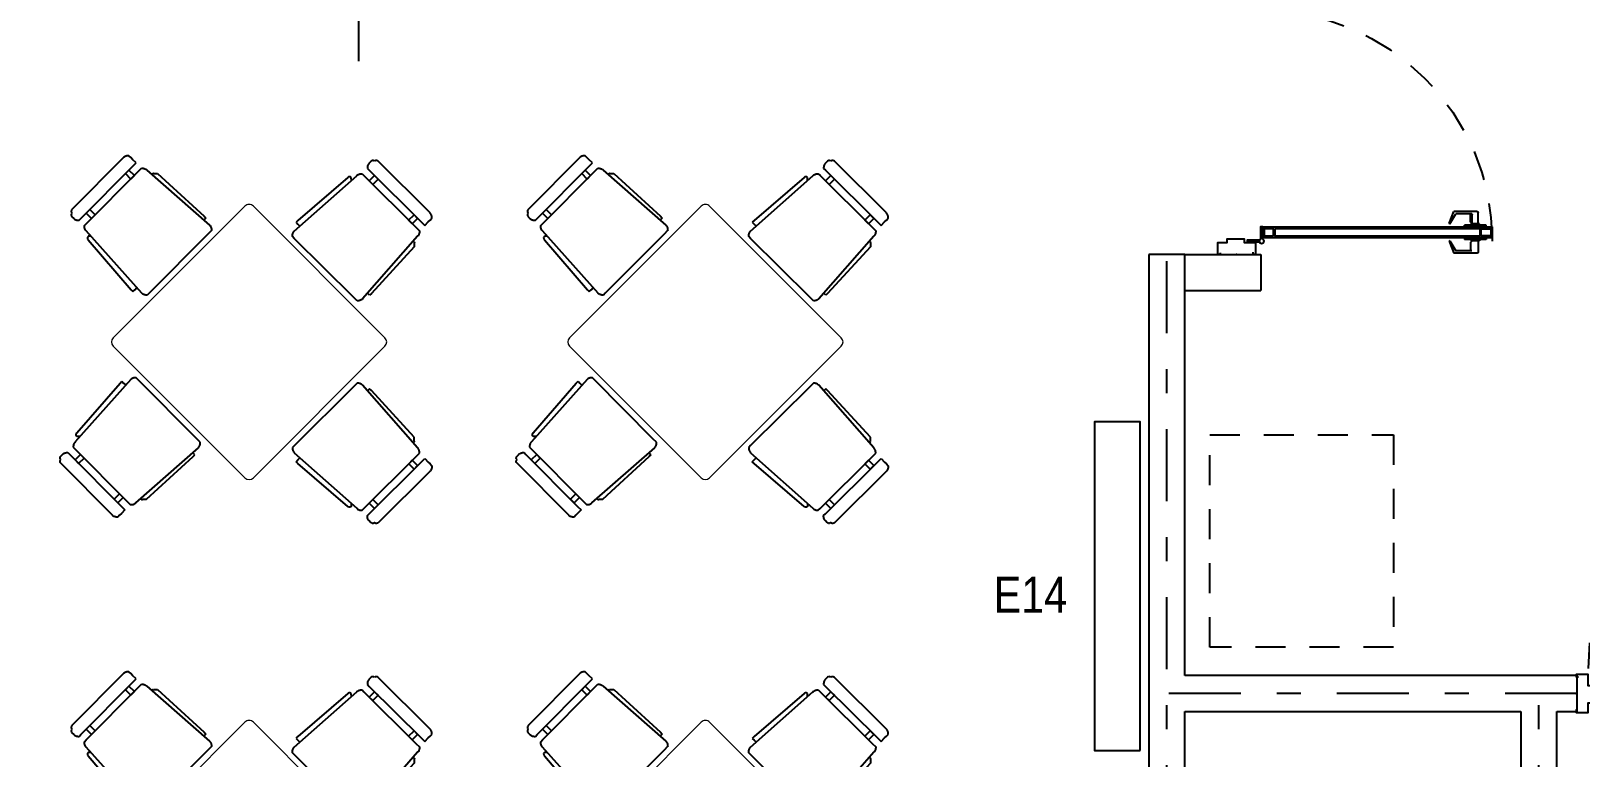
# Model space of a CAD drawing. Extents: x -28 to 149, y -33 to 76.
# Drawn here: x 40.17 to 46.62, y 9.39 to 12.42 of the extents above; entities that cross this region are included whole.
import ezdxf

# ---------------------------------------------------------------- set-up
doc = ezdxf.new("R2010")
doc.units = 0
for name, pattern in [('DASHDOT', [1, 0.5, -0.25, 0, -0.25]), ('DASHDOT2', [12.7, 6.35, -3.175, 0, -3.175]), ('HIDDEN2', [0.1875, 0.125, -0.0625])]:
    doc.linetypes.add(name, pattern=pattern)
for name, color, linetype in [('arq-ejes', 1, 'DASHDOT2'), ('arq-equipamiento', 1, 'Continuous'), ('arq-hatch', 252, 'Continuous'), ('arq-mobiliario', 1, 'Continuous'), ('arq-niveles', 1, 'Continuous'), ('arq-pared mamposteria', 4, 'Continuous'), ('arq-paredes-liv', 3, 'Continuous'), ('arq-puertas', 2, 'Continuous'), ('arq-text-equipamiento', 2, 'Continuous')]:
    doc.layers.add(name, color=color, linetype=linetype)
doc.layers.add('mv', color=191, linetype='Continuous', plot=False)
doc.styles.add('dape 2', font='ARIALN.TTF', dxfattribs={"height": 2.5})

# ---------------------------------------------------------------- blocks, each defined once
blk = doc.blocks.new('E14')
blk.add_lwpolyline([(0, 0), (1.37, 0), (1.37, 0.19), (0, 0.19)], close=True)
blk = doc.blocks.new('mesa comedor')
for p, q in [((-0.175, 0.4541), (-0.1752, 0.452)), ((-0.1752, 0.452), (-0.1752, 0.4415)), ((-0.1744, 0.4561), (-0.175, 0.4541)), ((-0.1734, 0.4579), (-0.1744, 0.4561)), ((-0.1721, 0.4595), (-0.1734, 0.4579)), ((-0.1705, 0.4608), (-0.1721, 0.4595)), ((-0.1687, 0.4618), (-0.1705, 0.4608)), ((-0.1668, 0.4624), (-0.1687, 0.4618)), ((-0.1647, 0.4626), (-0.1668, 0.4624)), ((-0.1645, 0.4647), (-0.1647, 0.4626)), ((-0.1639, 0.4666), (-0.1645, 0.4647)), ((-0.1629, 0.4685), (-0.1639, 0.4666)), ((-0.1616, 0.4701), (-0.1629, 0.4685)), ((-0.1601, 0.4714), (-0.1616, 0.4701)), ((-0.1582, 0.4724), (-0.1601, 0.4714)), ((-0.1563, 0.473), (-0.1582, 0.4724)), ((-0.1542, 0.4732), (-0.1563, 0.473)), ((0.151, 0.4742), (-0.1542, 0.4732)), ((0.1535, 0.4741), (0.151, 0.4742)), ((0.156, 0.4737), (0.1535, 0.4741)), ((0.1584, 0.4731), (0.156, 0.4737)), ((0.1608, 0.4723), (0.1584, 0.4731)), ((0.163, 0.4712), (0.1608, 0.4723)), ((0.1652, 0.47), (0.163, 0.4712)), ((0.1672, 0.4685), (0.1652, 0.47)), ((0.169, 0.4668), (0.1672, 0.4685)), ((0.1721, 0.4637), (0.169, 0.4668)), ((0.1722, 0.4532), (0.1721, 0.4637)), ((0.1722, 0.4427), (0.1722, 0.4532)), ((-0.1752, 0.4415), (-0.175, 0.439)), ((-0.175, 0.439), (-0.1747, 0.4366)), ((-0.1747, 0.4366), (-0.174, 0.4341)), ((-0.174, 0.4341), (-0.1732, 0.4318)), ((-0.1732, 0.4318), (-0.1721, 0.4296)), ((-0.1721, 0.4296), (-0.1708, 0.4274)), ((-0.1708, 0.4274), (-0.1693, 0.4254)), ((-0.1693, 0.4254), (-0.1677, 0.4236)), ((-0.1677, 0.4236), (-0.1646, 0.4205)), ((-0.1675, 0.3858), (-0.1645, 0.3889)), ((-0.1646, 0.4205), (-0.154, 0.4205)), ((-0.1645, 0.3889), (-0.1539, 0.389)), ((-0.154, 0.4205), (0.1512, 0.4216)), ((-0.1539, 0.389), (0.1513, 0.39)), ((-0.1225, 0.4206), (-0.1014, 0.4207)), ((-0.1224, 0.3891), (-0.1225, 0.4206)), ((-0.1224, 0.3891), (-0.1225, 0.4206)), ((-0.1013, 0.3891), (-0.1224, 0.3891)), ((-0.1013, 0.3891), (-0.1014, 0.4207)), ((-0.1014, 0.4207), (-0.1013, 0.3891)), ((0.1091, 0.4214), (0.1302, 0.4215)), ((0.1092, 0.3898), (0.1091, 0.4214)), ((0.1092, 0.3898), (0.1091, 0.4214)), ((0.1303, 0.3899), (0.1092, 0.3898)), ((0.1303, 0.3899), (0.1302, 0.4215)), ((0.1302, 0.4215), (0.1303, 0.3899)), ((0.1512, 0.4216), (0.1723, 0.4216)), ((0.1513, 0.39), (0.1724, 0.3901)), ((0.1513, 0.39), (0.1513, 0.39)), ((0.1723, 0.4216), (0.1722, 0.4427)), ((0.1722, 0.4427), (0.1722, 0.4427)), ((0.1724, 0.3901), (0.1755, 0.387)), ((-0.1959, 0.3362), (-0.216, 0.0624)), ((-0.1957, 0.3382), (-0.1959, 0.3362)), ((-0.1951, 0.3402), (-0.1957, 0.3382)), ((-0.1941, 0.342), (-0.1951, 0.3402)), ((-0.1948, 0.0204), (-0.1749, 0.3678)), ((-0.1928, 0.3436), (-0.1941, 0.342)), ((-0.1912, 0.345), (-0.1928, 0.3436)), ((-0.1894, 0.3459), (-0.1912, 0.345)), ((-0.1874, 0.3465), (-0.1894, 0.3459)), ((-0.1854, 0.3468), (-0.1874, 0.3465)), ((-0.1766, 0.3381), (-0.1854, 0.3468)), ((-0.1749, 0.3678), (-0.1748, 0.3703)), ((-0.1748, 0.3703), (-0.1744, 0.3728)), ((-0.1744, 0.3728), (-0.1738, 0.3752)), ((-0.1738, 0.3752), (-0.173, 0.3776)), ((-0.173, 0.3776), (-0.172, 0.3798)), ((-0.172, 0.3798), (-0.1707, 0.382)), ((-0.1707, 0.382), (-0.1692, 0.384)), ((-0.1692, 0.384), (-0.1675, 0.3858)), ((0.1755, 0.387), (0.1772, 0.3851)), ((0.1772, 0.3851), (0.1786, 0.3831)), ((0.1786, 0.3831), (0.1799, 0.381)), ((0.1799, 0.381), (0.181, 0.3788)), ((0.181, 0.3788), (0.1819, 0.3764)), ((0.1819, 0.3764), (0.1825, 0.374)), ((0.1825, 0.374), (0.1828, 0.3715)), ((0.1828, 0.3715), (0.183, 0.369)), ((0.183, 0.369), (0.2052, 0.0217)), ((0.1849, 0.3393), (0.1862, 0.3406)), ((0.1862, 0.3406), (0.1872, 0.3413)), ((0.1872, 0.3413), (0.1884, 0.3417)), ((0.1884, 0.3417), (0.1897, 0.3418)), ((0.1897, 0.3418), (0.1909, 0.3415)), ((0.1909, 0.3415), (0.192, 0.3409)), ((0.192, 0.3409), (0.1929, 0.3399)), ((0.1929, 0.3399), (0.1934, 0.3388)), ((0.1934, 0.3388), (0.1936, 0.3375)), ((0.1936, 0.3375), (0.2042, 0.327)), ((0.2042, 0.327), (0.2156, 0.0639)), ((-0.216, 0.0624), (-0.216, 0.0519)), ((-0.216, 0.0519), (-0.2054, 0.0519)), ((-0.2054, 0.0519), (-0.193, 0.052)), ((-0.1947, 0.0179), (-0.1948, 0.0204)), ((-0.1943, 0.0154), (-0.1947, 0.0179)), ((-0.1937, 0.013), (-0.1943, 0.0154)), ((-0.1928, 0.0107), (-0.1937, 0.013)), ((-0.1918, 0.0084), (-0.1928, 0.0107)), ((-0.1905, 0.0063), (-0.1918, 0.0084)), ((-0.189, 0.0043), (-0.1905, 0.0063)), ((-0.1873, 0.0025), (-0.189, 0.0043)), ((-0.1842, -0.0006), (-0.1873, 0.0025)), ((0.1737, 0.0006), (-0.1737, -0.0006)), ((0.1947, 0.0007), (0.1737, 0.0006)), ((0.1978, 0.0037), (0.1947, 0.0007)), ((0.1995, 0.0056), (0.1978, 0.0037)), ((0.201, 0.0076), (0.1995, 0.0056)), ((0.2022, 0.0098), (0.201, 0.0076)), ((0.2033, 0.012), (0.2022, 0.0098)), ((0.2051, 0.0533), (0.2032, 0.0533)), ((0.2041, 0.0144), (0.2033, 0.012)), ((0.2047, 0.0168), (0.2041, 0.0144)), ((0.2051, 0.0192), (0.2047, 0.0168)), ((0.2156, 0.0534), (0.2051, 0.0533)), ((0.2052, 0.0217), (0.2051, 0.0192)), ((0.2156, 0.0639), (0.2156, 0.0534)), ((-0.1737, -0.0006), (-0.1842, -0.0006)), ((-0.7975, -0.1997), (-0.5238, -0.1796)), ((-0.5238, -0.1796), (-0.5132, -0.1796)), ((-0.5132, -0.1796), (-0.5133, -0.1901)), ((-0.5133, -0.1901), (-0.5133, -0.2007)), ((-0.9355, -0.5466), (-0.9345, -0.2413)), ((-0.9345, -0.2413), (-0.9343, -0.2393)), ((-0.9343, -0.2393), (-0.9337, -0.2373)), ((-0.9337, -0.2373), (-0.9327, -0.2355)), ((-0.9327, -0.2355), (-0.9314, -0.2339)), ((-0.9314, -0.2339), (-0.9298, -0.2326)), ((-0.9298, -0.2326), (-0.928, -0.2316)), ((-0.928, -0.2316), (-0.926, -0.2311)), ((-0.926, -0.2311), (-0.9239, -0.2309)), ((-0.9239, -0.2309), (-0.9237, -0.2288)), ((-0.9237, -0.2288), (-0.9231, -0.2268)), ((-0.9231, -0.2268), (-0.9222, -0.225)), ((-0.9222, -0.225), (-0.9208, -0.2234)), ((-0.9208, -0.2234), (-0.9192, -0.2221)), ((-0.9192, -0.2221), (-0.9174, -0.2212)), ((-0.9174, -0.2212), (-0.9154, -0.2206)), ((-0.9154, -0.2206), (-0.9134, -0.2204)), ((-0.9134, -0.2204), (-0.9029, -0.2204)), ((-0.9029, -0.2204), (-0.9004, -0.2205)), ((-0.9004, -0.2205), (-0.8979, -0.2209)), ((-0.8979, -0.2209), (-0.8955, -0.2215)), ((-0.8955, -0.2215), (-0.8931, -0.2224)), ((-0.8931, -0.2224), (-0.8909, -0.2234)), ((-0.8909, -0.2234), (-0.8888, -0.2247)), ((-0.8888, -0.2247), (-0.8868, -0.2262)), ((-0.8868, -0.2262), (-0.8849, -0.2279)), ((-0.8849, -0.2279), (-0.8818, -0.231)), ((-0.8819, -0.2415), (-0.8829, -0.5468)), ((-0.8818, -0.231), (-0.8819, -0.2415)), ((-0.8503, -0.2416), (-0.8513, -0.5469)), ((-0.8472, -0.228), (-0.8503, -0.2311)), ((-0.8503, -0.2311), (-0.8503, -0.2416)), ((-0.8453, -0.2264), (-0.8472, -0.228)), ((-0.8433, -0.2249), (-0.8453, -0.2264)), ((-0.8412, -0.2236), (-0.8433, -0.2249)), ((-0.8389, -0.2226), (-0.8412, -0.2236)), ((-0.8366, -0.2217), (-0.8389, -0.2226)), ((-0.8341, -0.2211), (-0.8366, -0.2217)), ((-0.8317, -0.2208), (-0.8341, -0.2211)), ((-0.8292, -0.2206), (-0.8317, -0.2208)), ((-0.4817, -0.2008), (-0.8292, -0.2206)), ((-0.8081, -0.2102), (-0.8079, -0.2081)), ((-0.7994, -0.2189), (-0.8081, -0.2102)), ((-0.8079, -0.2081), (-0.8073, -0.2062)), ((-0.8073, -0.2062), (-0.8063, -0.2044)), ((-0.8063, -0.2044), (-0.805, -0.2028)), ((-0.805, -0.2028), (-0.8034, -0.2015)), ((-0.8034, -0.2015), (-0.8016, -0.2005)), ((-0.8016, -0.2005), (-0.7996, -0.1999)), ((-0.7996, -0.1999), (-0.7975, -0.1997)), ((-0.4792, -0.2009), (-0.4817, -0.2008)), ((-0.4768, -0.2013), (-0.4792, -0.2009)), ((-0.4744, -0.2019), (-0.4768, -0.2013)), ((-0.472, -0.2027), (-0.4744, -0.2019)), ((-0.4698, -0.2038), (-0.472, -0.2027)), ((-0.4676, -0.2051), (-0.4698, -0.2038)), ((-0.4656, -0.2066), (-0.4676, -0.2051)), ((-0.4638, -0.2083), (-0.4656, -0.2066)), ((-0.4607, -0.2114), (-0.4638, -0.2083)), ((-0.4619, -0.5692), (-0.4608, -0.2219)), ((-0.4608, -0.2219), (-0.4607, -0.2114)), ((0.4157, -0.2562), (0.4188, -0.2531)), ((0.4157, -0.2667), (0.4157, -0.2562)), ((0.4188, -0.2531), (0.4206, -0.2514)), ((0.4206, -0.2514), (0.4226, -0.2499)), ((0.4226, -0.2499), (0.4247, -0.2486)), ((0.4247, -0.2486), (0.427, -0.2476)), ((0.427, -0.2476), (0.4293, -0.2467)), ((0.4293, -0.2467), (0.4317, -0.2461)), ((0.4317, -0.2461), (0.4342, -0.2457)), ((0.4342, -0.2457), (0.4367, -0.2456)), ((0.4367, -0.2456), (0.7841, -0.2655)), ((0.4787, -0.2244), (0.4682, -0.2244)), ((0.4682, -0.2244), (0.4682, -0.235)), ((0.4682, -0.235), (0.4683, -0.2474)), ((0.7525, -0.2445), (0.4787, -0.2244)), ((0.7545, -0.2447), (0.7525, -0.2445)), ((0.7544, -0.2638), (0.7631, -0.255)), ((0.7565, -0.2453), (0.7545, -0.2447)), ((0.7583, -0.2463), (0.7565, -0.2453)), ((0.7599, -0.2476), (0.7583, -0.2463)), ((0.7613, -0.2492), (0.7599, -0.2476)), ((0.7622, -0.251), (0.7613, -0.2492)), ((0.7628, -0.253), (0.7622, -0.251)), ((0.7631, -0.255), (0.7628, -0.253)), ((-0.882, -0.2731), (-0.8821, -0.2942)), ((-0.8505, -0.2943), (-0.8821, -0.2942)), ((-0.8821, -0.2942), (-0.8505, -0.2943)), ((-0.8504, -0.2732), (-0.882, -0.2731)), ((-0.8504, -0.2732), (-0.882, -0.2731)), ((-0.8505, -0.2943), (-0.8504, -0.2732)), ((0.4169, -0.6141), (0.4157, -0.2667)), ((0.7841, -0.2655), (0.7866, -0.2656)), ((0.7866, -0.2656), (0.7891, -0.266)), ((0.7891, -0.266), (0.7915, -0.2666)), ((0.7915, -0.2666), (0.7939, -0.2674)), ((0.7939, -0.2674), (0.7961, -0.2684)), ((0.7961, -0.2684), (0.7983, -0.2697)), ((0.7983, -0.2697), (0.8003, -0.2712)), ((0.8003, -0.2712), (0.8021, -0.2729)), ((0.8021, -0.2729), (0.8052, -0.2759)), ((0.8052, -0.2759), (0.8053, -0.2865)), ((0.8053, -0.2865), (0.8063, -0.5917)), ((0.8054, -0.318), (0.8369, -0.3179)), ((0.8054, -0.318), (0.8369, -0.3179)), ((0.8054, -0.3391), (0.8054, -0.318)), ((0.8399, -0.2727), (0.8368, -0.2758)), ((0.8368, -0.2758), (0.8368, -0.2864)), ((0.8368, -0.2864), (0.8379, -0.5916)), ((0.8369, -0.3179), (0.837, -0.339)), ((0.8417, -0.2711), (0.8399, -0.2727)), ((0.8437, -0.2696), (0.8417, -0.2711)), ((0.8459, -0.2683), (0.8437, -0.2696)), ((0.8481, -0.2672), (0.8459, -0.2683)), ((0.8504, -0.2664), (0.8481, -0.2672)), ((0.8529, -0.2657), (0.8504, -0.2664)), ((0.8553, -0.2654), (0.8529, -0.2657)), ((0.8578, -0.2652), (0.8553, -0.2654)), ((0.8683, -0.2652), (0.8578, -0.2652)), ((0.8704, -0.2654), (0.8683, -0.2652)), ((0.8724, -0.266), (0.8704, -0.2654)), ((0.8742, -0.267), (0.8724, -0.266)), ((0.8758, -0.2683), (0.8742, -0.267)), ((0.8771, -0.2699), (0.8758, -0.2683)), ((0.8781, -0.2717), (0.8771, -0.2699)), ((0.8787, -0.2736), (0.8781, -0.2717)), ((0.8789, -0.2757), (0.8787, -0.2736)), ((0.881, -0.2759), (0.8789, -0.2757)), ((0.8829, -0.2765), (0.881, -0.2759)), ((0.8848, -0.2775), (0.8829, -0.2765)), ((0.8864, -0.2788), (0.8848, -0.2775)), ((0.8877, -0.2804), (0.8864, -0.2788)), ((0.8887, -0.2822), (0.8877, -0.2804)), ((0.8893, -0.2841), (0.8887, -0.2822)), ((0.8895, -0.2862), (0.8893, -0.2841)), ((0.8905, -0.5914), (0.8895, -0.2862)), ((0.8054, -0.3391), (0.837, -0.339)), ((0.837, -0.339), (0.8054, -0.3391)), ((-0.8512, -0.5048), (-0.8828, -0.5047)), ((-0.8512, -0.5048), (-0.8828, -0.5047)), ((-0.8828, -0.5047), (-0.8828, -0.5257)), ((-0.8512, -0.5258), (-0.8512, -0.5048)), ((-0.9354, -0.5491), (-0.9355, -0.5466)), ((-0.9351, -0.5516), (-0.9354, -0.5491)), ((-0.9345, -0.554), (-0.9351, -0.5516)), ((-0.9336, -0.5563), (-0.9345, -0.554)), ((-0.9326, -0.5586), (-0.9336, -0.5563)), ((-0.9313, -0.5607), (-0.9326, -0.5586)), ((-0.9298, -0.5627), (-0.9313, -0.5607)), ((-0.9281, -0.5646), (-0.9298, -0.5627)), ((-0.9251, -0.5677), (-0.9281, -0.5646)), ((-0.9145, -0.5677), (-0.9251, -0.5677)), ((-0.904, -0.5678), (-0.9145, -0.5677)), ((-0.883, -0.5678), (-0.904, -0.5678)), ((-0.904, -0.5678), (-0.904, -0.5678)), ((-0.8829, -0.5468), (-0.883, -0.5678)), ((-0.8512, -0.5258), (-0.8828, -0.5257)), ((-0.8828, -0.5257), (-0.8512, -0.5258)), ((-0.8513, -0.5469), (-0.8514, -0.5679)), ((-0.8514, -0.5679), (-0.8483, -0.571)), ((-0.8513, -0.5469), (-0.8513, -0.5469)), ((-0.8483, -0.571), (-0.8465, -0.5727)), ((-0.8465, -0.5727), (-0.8445, -0.5742)), ((-0.8445, -0.5742), (-0.8423, -0.5755)), ((-0.8423, -0.5755), (-0.8401, -0.5766)), ((-0.8401, -0.5766), (-0.8377, -0.5774)), ((-0.8377, -0.5774), (-0.8353, -0.578)), ((-0.8353, -0.578), (-0.8329, -0.5784)), ((-0.8329, -0.5784), (-0.8304, -0.5785)), ((-0.8304, -0.5785), (-0.4831, -0.6008)), ((-0.8006, -0.5804), (-0.8019, -0.5817)), ((-0.462, -0.5903), (-0.4619, -0.5692)), ((0.8061, -0.5496), (0.8377, -0.5495)), ((0.8061, -0.5496), (0.8377, -0.5495)), ((0.8062, -0.5707), (0.8061, -0.5496)), ((0.8062, -0.5707), (0.8378, -0.5706)), ((0.8378, -0.5706), (0.8062, -0.5707)), ((0.8377, -0.5495), (0.8378, -0.5706)), ((-0.8031, -0.5839), (-0.8032, -0.5852)), ((-0.8032, -0.5852), (-0.8028, -0.5865)), ((-0.8026, -0.5828), (-0.8031, -0.5839)), ((-0.8028, -0.5865), (-0.8022, -0.5876)), ((-0.8019, -0.5817), (-0.8026, -0.5828)), ((-0.8022, -0.5876), (-0.8012, -0.5884)), ((-0.8012, -0.5884), (-0.8001, -0.589)), ((-0.8001, -0.589), (-0.7988, -0.5892)), ((-0.7988, -0.5892), (-0.7883, -0.5997)), ((-0.7883, -0.5997), (-0.5252, -0.6111)), ((-0.5252, -0.6111), (-0.5147, -0.6112)), ((-0.5147, -0.6007), (-0.5146, -0.5987)), ((-0.5147, -0.6112), (-0.5147, -0.6007)), ((-0.4831, -0.6008), (-0.4806, -0.6006)), ((-0.4806, -0.6006), (-0.4781, -0.6003)), ((-0.4781, -0.6003), (-0.4757, -0.5997)), ((-0.4757, -0.5997), (-0.4733, -0.5989)), ((-0.4733, -0.5989), (-0.4711, -0.5978)), ((-0.4711, -0.5978), (-0.4689, -0.5965)), ((-0.4689, -0.5965), (-0.4669, -0.595)), ((-0.4669, -0.595), (-0.4651, -0.5934)), ((-0.4651, -0.5934), (-0.462, -0.5903)), ((0.417, -0.6351), (0.4169, -0.6141)), ((0.42, -0.6382), (0.417, -0.6351)), ((0.4219, -0.6399), (0.42, -0.6382)), ((0.4239, -0.6414), (0.4219, -0.6399)), ((0.4261, -0.6426), (0.4239, -0.6414)), ((0.4283, -0.6437), (0.4261, -0.6426)), ((0.4307, -0.6445), (0.4283, -0.6437)), ((0.4331, -0.6451), (0.4307, -0.6445)), ((0.4355, -0.6455), (0.4331, -0.6451)), ((0.7853, -0.6234), (0.438, -0.6456)), ((0.4696, -0.6455), (0.4696, -0.6436)), ((0.7433, -0.6446), (0.4802, -0.656)), ((0.7538, -0.634), (0.7433, -0.6446)), ((0.7551, -0.6338), (0.7538, -0.634)), ((0.7562, -0.6333), (0.7551, -0.6338)), ((0.7556, -0.6253), (0.7569, -0.6266)), ((0.7572, -0.6324), (0.7562, -0.6333)), ((0.7569, -0.6266), (0.7576, -0.6276)), ((0.7578, -0.6313), (0.7572, -0.6324)), ((0.7576, -0.6276), (0.758, -0.6288)), ((0.7581, -0.6301), (0.7578, -0.6313)), ((0.758, -0.6288), (0.7581, -0.6301)), ((0.7878, -0.6232), (0.7853, -0.6234)), ((0.7903, -0.6229), (0.7878, -0.6232)), ((0.7927, -0.6223), (0.7903, -0.6229)), ((0.7951, -0.6214), (0.7927, -0.6223)), ((0.7973, -0.6203), (0.7951, -0.6214)), ((0.7994, -0.619), (0.7973, -0.6203)), ((0.8014, -0.6176), (0.7994, -0.619)), ((0.8033, -0.6159), (0.8014, -0.6176)), ((0.8064, -0.6128), (0.8033, -0.6159)), ((0.8063, -0.5917), (0.8064, -0.6128)), ((0.8063, -0.5917), (0.8063, -0.5917)), ((0.8379, -0.5916), (0.8379, -0.6127)), ((0.8379, -0.6127), (0.859, -0.6126)), ((0.859, -0.6126), (0.8695, -0.6126)), ((0.859, -0.6126), (0.859, -0.6126)), ((0.8695, -0.6126), (0.88, -0.6125)), ((0.88, -0.6125), (0.8831, -0.6094)), ((0.8831, -0.6094), (0.8848, -0.6076)), ((0.8848, -0.6076), (0.8863, -0.6056)), ((0.8863, -0.6056), (0.8875, -0.6034)), ((0.8875, -0.6034), (0.8886, -0.6012)), ((0.8886, -0.6012), (0.8894, -0.5988)), ((0.8894, -0.5988), (0.89, -0.5964)), ((0.89, -0.5964), (0.8904, -0.5939)), ((0.8904, -0.5939), (0.8905, -0.5914)), ((0.438, -0.6456), (0.4355, -0.6455)), ((0.4697, -0.656), (0.4696, -0.6455)), ((0.4802, -0.656), (0.4697, -0.656)), ((-0.2156, -0.8955), (-0.2157, -0.898)), ((-0.2157, -0.898), (-0.1958, -1.2455)), ((-0.2152, -0.8931), (-0.2156, -0.8955)), ((-0.2146, -0.8907), (-0.2152, -0.8931)), ((-0.2138, -0.8883), (-0.2146, -0.8907)), ((-0.2127, -0.8861), (-0.2138, -0.8883)), ((-0.2114, -0.8839), (-0.2127, -0.8861)), ((-0.2099, -0.8819), (-0.2114, -0.8839)), ((-0.2082, -0.8801), (-0.2099, -0.8819)), ((-0.2051, -0.877), (-0.2082, -0.8801)), ((-0.1946, -0.8771), (-0.2051, -0.877)), ((0.1528, -0.8782), (-0.1946, -0.8771)), ((0.1738, -0.8783), (0.1528, -0.8782)), ((0.162, -1.2467), (0.1843, -0.8994)), ((0.1769, -0.8814), (0.1738, -0.8783)), ((0.1785, -0.8832), (0.1769, -0.8814)), ((0.18, -0.8852), (0.1785, -0.8832)), ((0.1813, -0.8874), (0.18, -0.8852)), ((0.1824, -0.8896), (0.1813, -0.8874)), ((0.1832, -0.892), (0.1824, -0.8896)), ((0.1838, -0.8944), (0.1832, -0.892)), ((0.1841, -0.8969), (0.1838, -0.8944)), ((0.1843, -0.8994), (0.1841, -0.8969)), ((-0.2369, -0.9401), (-0.2369, -0.9295)), ((-0.2369, -0.9295), (-0.2264, -0.9296)), ((-0.2168, -1.2138), (-0.2369, -0.9401)), ((-0.2264, -0.9296), (-0.2139, -0.9296)), ((0.1842, -0.931), (0.1822, -0.9309)), ((0.1832, -1.2046), (0.1946, -0.9415)), ((0.1947, -0.931), (0.1842, -0.931)), ((0.1946, -0.9415), (0.1947, -0.931)), ((-0.2166, -1.2159), (-0.2168, -1.2138)), ((-0.216, -1.2179), (-0.2166, -1.2159)), ((-0.215, -1.2197), (-0.216, -1.2179)), ((-0.2137, -1.2213), (-0.215, -1.2197)), ((-0.2121, -1.2226), (-0.2137, -1.2213)), ((-0.2103, -1.2236), (-0.2121, -1.2226)), ((-0.2084, -1.2242), (-0.2103, -1.2236)), ((-0.2063, -1.2244), (-0.2084, -1.2242)), ((-0.1976, -1.2157), (-0.2063, -1.2244)), ((0.1639, -1.2169), (0.1652, -1.2182)), ((0.1652, -1.2182), (0.1663, -1.2189)), ((0.1663, -1.2189), (0.1675, -1.2194)), ((0.1675, -1.2194), (0.1687, -1.2195)), ((0.1687, -1.2195), (0.17, -1.2192)), ((0.17, -1.2192), (0.1711, -1.2185)), ((0.1711, -1.2185), (0.1719, -1.2175)), ((0.1719, -1.2175), (0.1725, -1.2164)), ((0.1725, -1.2164), (0.1727, -1.2151)), ((0.1727, -1.2151), (0.1832, -1.2046)), ((-0.1958, -1.2455), (-0.1957, -1.248)), ((-0.1957, -1.248), (-0.1954, -1.2504)), ((-0.1954, -1.2504), (-0.1948, -1.2529)), ((-0.1948, -1.2529), (-0.1939, -1.2552)), ((-0.1939, -1.2552), (-0.1929, -1.2575)), ((-0.1929, -1.2575), (-0.1916, -1.2596)), ((-0.1916, -1.2596), (-0.1901, -1.2616)), ((-0.1901, -1.2616), (-0.1885, -1.2635)), ((-0.1885, -1.2635), (-0.1854, -1.2666)), ((-0.1854, -1.2666), (-0.1749, -1.2666)), ((-0.1749, -1.2666), (0.1304, -1.2676)), ((-0.1433, -1.2667), (-0.1434, -1.2983)), ((-0.1433, -1.2667), (-0.1434, -1.2983)), ((-0.1222, -1.2668), (-0.1433, -1.2667)), ((-0.1222, -1.2668), (-0.1223, -1.2984)), ((-0.1223, -1.2984), (-0.1222, -1.2668)), ((0.0883, -1.2675), (0.0882, -1.2991)), ((0.0883, -1.2675), (0.0882, -1.2991)), ((0.1093, -1.2675), (0.0883, -1.2675)), ((0.1093, -1.2675), (0.1092, -1.2991)), ((0.1092, -1.2991), (0.1093, -1.2675)), ((0.1304, -1.2676), (0.1514, -1.2677)), ((0.1304, -1.2676), (0.1304, -1.2676)), ((0.1514, -1.2677), (0.1545, -1.2646)), ((0.1545, -1.2646), (0.1562, -1.2628)), ((0.1562, -1.2628), (0.1577, -1.2608)), ((0.1577, -1.2608), (0.159, -1.2586)), ((0.159, -1.2586), (0.1601, -1.2564)), ((0.1601, -1.2564), (0.1609, -1.254)), ((0.1609, -1.254), (0.1615, -1.2516)), ((0.1615, -1.2516), (0.1619, -1.2492)), ((0.1619, -1.2492), (0.162, -1.2467)), ((-0.1961, -1.3192), (-0.196, -1.3167)), ((-0.1961, -1.3297), (-0.1961, -1.3192)), ((-0.1959, -1.3317), (-0.1961, -1.3297)), ((-0.196, -1.3167), (-0.1956, -1.3142)), ((-0.1953, -1.3337), (-0.1959, -1.3317)), ((-0.1956, -1.3142), (-0.195, -1.3118)), ((-0.1944, -1.3355), (-0.1953, -1.3337)), ((-0.195, -1.3118), (-0.1941, -1.3094)), ((-0.1931, -1.3371), (-0.1944, -1.3355)), ((-0.1941, -1.3094), (-0.1931, -1.3072)), ((-0.1931, -1.3072), (-0.1918, -1.3051)), ((-0.1915, -1.3385), (-0.1931, -1.3371)), ((-0.1918, -1.3051), (-0.1903, -1.3031)), ((-0.1897, -1.3394), (-0.1915, -1.3385)), ((-0.1903, -1.3031), (-0.1886, -1.3012)), ((-0.1877, -1.34), (-0.1897, -1.3394)), ((-0.1886, -1.3012), (-0.1855, -1.2981)), ((-0.1856, -1.3402), (-0.1877, -1.34)), ((-0.1854, -1.3423), (-0.1856, -1.3402)), ((-0.1855, -1.2981), (-0.175, -1.2982)), ((-0.1849, -1.3443), (-0.1854, -1.3423)), ((-0.1839, -1.3461), (-0.1849, -1.3443)), ((-0.1826, -1.3477), (-0.1839, -1.3461)), ((-0.181, -1.349), (-0.1826, -1.3477)), ((-0.1792, -1.35), (-0.181, -1.349)), ((-0.1772, -1.3506), (-0.1792, -1.35)), ((-0.1751, -1.3508), (-0.1772, -1.3506)), ((0.1301, -1.3518), (-0.1751, -1.3508)), ((-0.175, -1.2982), (0.1303, -1.2992)), ((-0.1434, -1.2983), (-0.1223, -1.2984)), ((0.0882, -1.2991), (0.1092, -1.2991)), ((0.1326, -1.3517), (0.1301, -1.3518)), ((0.1303, -1.2992), (0.1513, -1.2993)), ((0.1351, -1.3514), (0.1326, -1.3517)), ((0.1375, -1.3508), (0.1351, -1.3514)), ((0.1398, -1.3499), (0.1375, -1.3508)), ((0.1421, -1.3489), (0.1398, -1.3499)), ((0.1442, -1.3476), (0.1421, -1.3489)), ((0.1462, -1.3461), (0.1442, -1.3476)), ((0.1481, -1.3444), (0.1462, -1.3461)), ((0.1512, -1.3414), (0.1481, -1.3444)), ((0.1513, -1.3203), (0.1512, -1.3308)), ((0.1512, -1.3308), (0.1512, -1.3414)), ((0.1513, -1.2993), (0.1513, -1.3203)), ((0.1513, -1.3203), (0.1513, -1.3203))]:
    blk.add_line(p, q)
at = {"lineweight": 0}
for p, q in [((-0.435, -0.0513), (-0.435, -0.8263)), ((0.365, -0.0263), (-0.41, -0.0263)), ((0.39, -0.8263), (0.39, -0.0513)), ((-0.41, -0.8513), (0.365, -0.8513))]:
    blk.add_line(p, q, dxfattribs=at)
for centre, start, end in [((-0.41, -0.0513), 90, 180), ((0.365, -0.0513), 0, 90), ((-0.41, -0.8263), 180, 270), ((0.365, -0.8263), 270, 0)]:
    blk.add_arc(centre, 0.025, start, end, dxfattribs=at)
blk = doc.blocks.new('*U145')
for p, q in [((0.0552, -1.1389), (0.006, -1.1584)), ((0.006, -1.2554), (0.006, -1.1584)), ((0.057, -1.1423), (0.016, -1.1668)), ((0.057, -1.1423), (0.0552, -1.1389)), ((0.128, -1.1423), (0.1298, -1.1389)), ((0.128, -1.1423), (0.169, -1.1668)), ((0.1298, -1.1389), (0.179, -1.1584)), ((0.179, -1.2554), (0.179, -1.1584)), ((0.016, -1.2334), (0.016, -1.1668)), ((0.0625, -1.2929), (0.0625, -1.2029)), ((0.07, -1.2029), (0.0625, -1.2029)), ((0.115, -1.2029), (0.1225, -1.2029)), ((0.1225, -1.2929), (0.1225, -1.2029)), ((0.169, -1.2334), (0.169, -1.1668)), ((0.0575, -1.2604), (0.011, -1.2604)), ((0.0506, -1.2279), (0.016, -1.2279)), ((0.0506, -1.2279), (0.0575, -1.2354)), ((0.0575, -1.2654), (0.0575, -1.2304)), ((0.0625, -1.2304), (0.0575, -1.2304)), ((0.0625, -1.2654), (0.0575, -1.2654)), ((0.1225, -1.2304), (0.1275, -1.2304)), ((0.1225, -1.2654), (0.1275, -1.2654)), ((0.1344, -1.2279), (0.1275, -1.2354)), ((0.1275, -1.2654), (0.1275, -1.2304)), ((0.1275, -1.2354), (0.167, -1.2354)), ((0.1275, -1.2604), (0.174, -1.2604)), ((0.1344, -1.2279), (0.169, -1.2279)), ((0.07, -1.2929), (0.0625, -1.2929)), ((0.115, -1.2929), (0.1225, -1.2929))]:
    blk.add_line(p, q)
for points in [[(0.0073, 0.069), (0, 0.069), (0, 0.079), (0.05, 0.079), (0.05, 0.039), (0.065, 0.039), (0.065, -0.031), (0.05, -0.031), (0.05, -0.079), (0, -0.079), (0, -0.069), (0.01, -0.069)], [(1.3127, 0.069), (1.32, 0.069), (1.32, 0.079), (1.27, 0.079), (1.27, 0.039), (1.255, 0.039), (1.255, -0.031), (1.27, -0.031), (1.27, -0.079), (1.32, -0.079), (1.32, -0.069), (1.31, -0.069)], [(0.0513, -0.0953), (0.0513, -0.0453), (0.0613, -0.0453), (0.0613, -0.0953)], [(0.065, -0.109), (0.115, -0.109), (0.115, -0.099), (0.065, -0.099)]]:
    blk.add_lwpolyline(points)
for points in [[(0.115, -1.3179), (0.07, -1.3179), (0.07, -0.109), (0.115, -0.109)], [(0.0775, -0.154), (0.1075, -0.154), (0.1075, -0.114), (0.0775, -0.114)], [(0.1075, -0.159), (0.0775, -0.159), (0.0775, -1.2679), (0.1075, -1.2679)], [(0.0775, -1.2729), (0.1075, -1.2729), (0.1075, -1.3129), (0.0775, -1.3129)]]:
    blk.add_lwpolyline(points, close=True)
blk.add_circle((0.0563, -0.104), 0.01)
at = {"color": 251, "linetype": 'HIDDEN2'}
blk.add_arc((0.0563, -0.104), 1.214, 270, 360, dxfattribs=at)
for centre, radius, start, end in [((0.011, -1.2554), 0.005, 180, 270), ((0.167, -1.2334), 0.002, 270, 0), ((0.174, -1.2554), 0.005, 270, 0)]:
    blk.add_arc(centre, radius, start, end)
at = {"layer": 'mv'}
blk.add_line((0.07, -1.318), (0.0563, -1.318), dxfattribs=at)
for p in [(0, 0), (0, 0), (0, 0), (0, 0), (0, 0), (0, 0), (0, 0), (0, 0), (0, 0), (1.32, 0)]:
    blk.add_point(p, dxfattribs=at)
blk = doc.blocks.new('*U149')
for p, q in [((0.0625, 1.0389), (0.0625, 0.9489)), ((0.07, 1.0389), (0.0625, 1.0389)), ((0.115, 1.0389), (0.1225, 1.0389)), ((0.1225, 1.0389), (0.1225, 0.9489)), ((0.006, 1.0014), (0.006, 0.9044)), ((0.0575, 1.0064), (0.011, 1.0064)), ((0.016, 0.9794), (0.016, 0.9128)), ((0.0506, 0.9739), (0.016, 0.9739)), ((0.0506, 0.9739), (0.0575, 0.9814)), ((0.0575, 1.0114), (0.0575, 0.9764)), ((0.0625, 1.0114), (0.0575, 1.0114)), ((0.0625, 0.9764), (0.0575, 0.9764)), ((0.1225, 1.0114), (0.1275, 1.0114)), ((0.1225, 0.9764), (0.1275, 0.9764)), ((0.1275, 1.0114), (0.1275, 0.9764)), ((0.1275, 1.0064), (0.174, 1.0064)), ((0.1275, 0.9814), (0.167, 0.9814)), ((0.1344, 0.9739), (0.1275, 0.9814)), ((0.1344, 0.9739), (0.169, 0.9739)), ((0.169, 0.9794), (0.169, 0.9128)), ((0.179, 1.0014), (0.179, 0.9044)), ((0.0552, 0.8849), (0.006, 0.9044)), ((0.057, 0.8883), (0.016, 0.9128)), ((0.07, 0.9489), (0.0625, 0.9489)), ((0.115, 0.9489), (0.1225, 0.9489)), ((0.128, 0.8883), (0.169, 0.9128)), ((0.1298, 0.8849), (0.179, 0.9044)), ((0.057, 0.8883), (0.0552, 0.8849)), ((0.128, 0.8883), (0.1298, 0.8849))]:
    blk.add_line(p, q)
for points in [[(0.115, 1.0639), (0.07, 1.0639), (0.07, 0.109), (0.115, 0.109)], [(0.0775, 1.0189), (0.1075, 1.0189), (0.1075, 1.0589), (0.0775, 1.0589)], [(0.1075, 0.159), (0.0775, 0.159), (0.0775, 1.0139), (0.1075, 1.0139)], [(0.0775, 0.154), (0.1075, 0.154), (0.1075, 0.114), (0.0775, 0.114)]]:
    blk.add_lwpolyline(points, close=True)
for points in [[(0.0073, -0.069), (0, -0.069), (0, -0.079), (0.05, -0.079), (0.05, -0.039), (0.065, -0.039), (0.065, 0.031), (0.05, 0.031), (0.05, 0.079), (0, 0.079), (0, 0.069), (0.01, 0.069)], [(0.0513, 0.0953), (0.0513, 0.0453), (0.0613, 0.0453), (0.0613, 0.0953)], [(0.065, 0.109), (0.115, 0.109), (0.115, 0.099), (0.065, 0.099)]]:
    blk.add_lwpolyline(points)
blk.add_circle((0.0563, 0.104), 0.01)
at = {"color": 251, "linetype": 'HIDDEN2'}
blk.add_arc((0.0563, 0.104), 0.96, 360, 90, dxfattribs=at)
for centre, radius, start, end in [((0.011, 1.0014), 0.005, 90, 180), ((0.167, 0.9794), 0.002, 360, 90), ((0.174, 1.0014), 0.005, 360, 90)]:
    blk.add_arc(centre, radius, start, end)
at = {"layer": 'mv'}
blk.add_line((0.07, 1.064), (0.0563, 1.064), dxfattribs=at)
blk.add_point((0, 0), dxfattribs=at)

msp = doc.modelspace()

# ---------------------------------------------------------------- hatches: boundary and pattern name
at = {"layer": 'arq-hatch'}
h = msp.add_hatch(dxfattribs=at)
h.set_pattern_fill('LINE', color=8, scale=0.02, angle=45, style=0)
h.set_pattern_definition([(45, (56.22398, 4.97406), (-0.04490128, 0.04490128), [])])
h.paths.add_polyline_path([(56.306, 6.62), (56.176, 6.67), (56.176, 4.4481), (56.306, 4.4966)])
h.paths.add_polyline_path([(56.3053, 4.0878), (56.176, 4.1375), (56.176, 3.9938), (56.0849, 3.9938), (56.1349, 3.8639), (56.3049, 3.8639)])
h.paths.add_polyline_path([(55.7735, 3.9938), (53.9322, 3.9938), (53.9322, 3.8638), (54.1448, 3.8638), (55.1734, 3.8638), (55.7249, 3.8638)])
h.paths.add_polyline_path([(53.9322, 3.9938), (53.8322, 3.9938), (53.8322, 3.8638), (53.9322, 3.8638)])
h.paths.add_polyline_path([(53.8322, 3.9938), (53.5432, 3.9938), (53.5932, 3.8638), (53.8322, 3.8638)])
h.paths.add_polyline_path([(-0.1776, 4.5303), (-0.3076, 4.4803), (-0.3076, 4.2812), (-0.1776, 4.2812)])
h.paths.add_polyline_path([(-0.1776, 4.2812), (-0.3076, 4.2812), (-0.3076, 4.1562), (-0.1776, 4.1562)])
h.paths.add_polyline_path([(0, 4.0803), (-0.1776, 4.0803), (-0.1776, 4.1562), (-0.3076, 4.1562), (-0.3076, 3.9503), (0, 3.9503)])
h.paths.add_polyline_path([(0.2724, 4.0803), (0, 4.0803), (0, 3.9503), (0.2224, 3.9503)])
h.paths.add_polyline_path([(10.3138, 5.6199), (8.2571, 5.6238), (8.2772, 5.57), (8.7716, 5.57), (9.8002, 5.57), (10.2946, 5.57)])
h.paths.add_polyline_path([(10.3446, 5.7), (8.2287, 5.7), (8.2571, 5.6238), (10.3138, 5.6199)])
h.paths.add_polyline_path([(12.7719, 5.7), (10.656, 5.7), (10.6862, 5.6192), (12.7393, 5.6153)])
h.paths.add_polyline_path([(12.7393, 5.6153), (10.6862, 5.6192), (10.7046, 5.57), (11.199, 5.57), (12.2275, 5.57), (12.2275, 5.5701), (12.7219, 5.5701)])
h.paths.add_polyline_path([(13.1, 5.7), (13.0833, 5.7), (13.1, 5.6552)])
h.paths.add_polyline_path([(56.306, 8.6376), (56.1754, 8.6878), (56.1754, 8.1159), (56.1754, 8.0999), (56.1754, 8.05), (56.306, 8.05)])
h.paths.add_polyline_path([(56.306, 8.05), (56.1754, 8.05), (56.1754, 7.2312), (56, 7.2312), (56.175, 7.2256), (56, 7.22), (56.175, 7.22), (56.175, 6.981), (56.306, 7.03)])
h.paths.add_polyline_path([(49.6461, 35.08), (48.5573, 35.08), (48.5087, 34.95), (49.6461, 34.95)])
h.paths.add_polyline_path([(50.5797, 35.08), (49.6461, 35.08), (49.6461, 34.95), (50.6297, 34.95)])
h.paths.add_polyline_path([(51.0789, 35.08), (50.9883, 35.08), (50.9397, 34.95), (51.0789, 34.95)])
h.paths.add_polyline_path([(51.2289, 35.08), (51.0789, 35.08), (51.0789, 34.95), (51.2289, 34.95)])
h.paths.add_polyline_path([(53.0056, 35.08), (51.2289, 35.08), (51.2289, 34.95), (53.0556, 34.95)])
h.paths.add_polyline_path([(20.5106, 35.08), (20, 35.08), (20, 34.9502), (20.5106, 34.9502)])
h.paths.add_polyline_path([(20, 35.08), (19.482, 35.08), (19.482, 34.9502), (20, 34.9502)])
h.paths.add_polyline_path([(42.086, 35.08), (41.0575, 35.08), (41.0575, 34.95), (42.086, 34.95)])
h.paths.add_polyline_path([(41.0575, 35.08), (40.563, 35.08), (40.513, 34.95), (41.0575, 34.95)])
h.paths.add_polyline_path([(42.5804, 35.08), (42.086, 35.08), (42.086, 34.95), (42.629, 34.95)])
edge = h.paths.add_edge_path()
edge.add_line((34.5796, 35.08), (34.4, 35.08))
edge.add_arc((34.4, 34.98), 0.1, 90, 179.99998)
edge.add_line((34.3, 34.98), (34.3, 34.95))
edge.add_line((34.3, 34.95), (34.6282, 34.95))
edge.add_line((34.6282, 34.95), (34.5796, 35.08))
h.paths.add_polyline_path([(37.0056, 35.08), (34.9882, 35.08), (34.9382, 34.95), (37.0541, 34.95)])
h.paths.add_polyline_path([(39.4373, 35.08), (37.4141, 35.08), (37.3641, 34.95), (39.4858, 34.95)])
h.paths.add_polyline_path([(18.573, 35.0802), (17.3999, 35.0802), (17.3999, 34.9502), (18.6216, 34.9502)])
h.paths.add_polyline_path([(19.482, 35.08), (18.9876, 35.08), (18.9391, 34.9502), (19.482, 34.9502)])
h.paths.add_polyline_path([(20.9731, 35.08), (20.5106, 35.08), (20.5106, 34.9502), (20.9731, 34.9502)])
h.paths.add_polyline_path([(8.5108, 34.95), (8.5594, 35.08), (10.5792, 35.08), (10.6292, 34.95)])
edge = h.paths.add_edge_path()
edge.add_line((10.9417, 34.95), (10.9903, 35.08))
edge.add_line((10.9903, 35.08), (13.0077, 35.08))
edge.add_line((13.0077, 35.08), (13.0327, 35.015))
edge.add_line((13.0327, 35.015), (13.0577, 34.95))
edge.add_line((13.0577, 34.95), (10.9417, 34.95))

# ---------------------------------------------------------------- linework, layer by layer
at = {"layer": 'arq-ejes', "linetype": 'DASHDOT', "ltscale": 0.6}
for p, q in [((44.9, 4.1562), (44.9, 11.4841)), ((46.6086, 9.6558), (44.9, 9.6558)), ((46.45, 4.1562), (46.45, 9.6558))]:
    msp.add_line(p, q, dxfattribs=at)
at = {"layer": 'arq-mobiliario', "linetype": 'HIDDEN2'}
msp.add_lwpolyline([(45.079, 10.7334), (45.8444, 10.7334), (45.8444, 9.8479), (45.079, 9.8479)], close=True, dxfattribs=at)
at = {"layer": 'arq-niveles'}
msp.add_line((41.5347, 13.1645), (41.5347, 12.29), dxfattribs=at)
at = {"layer": 'arq-pared mamposteria'}
for p, q in [((44.825, 11.4841), (44.825, 4.3653)), ((44.975, 11.4841), (44.825, 11.4841)), ((44.825, 11.4841), (44.825, 11.075)), ((44.975, 10.925), (44.975, 11.4841)), ((44.975, 9.7298), (44.975, 10.925)), ((46.525, 9.7298), (44.975, 9.7298)), ((46.525, 9.7298), (44.975, 9.7298)), ((46.6086, 9.7298), (46.525, 9.7298)), ((46.6086, 9.5807), (46.6086, 9.7298)), ((44.975, 9.5807), (46.375, 9.5807)), ((44.975, 9.1322), (44.975, 9.5807)), ((46.375, 9.5807), (46.375, 5.5312)), ((46.525, 9.5807), (46.6086, 9.5807)), ((46.525, 5.5312), (46.525, 9.5807))]:
    msp.add_line(p, q, dxfattribs=at)
at = {"layer": 'arq-paredes-liv'}
for p, q in [((44.975, 11.4841), (45.2911, 11.4841)), ((44.975, 11.3341), (44.975, 11.4841)), ((45.2911, 11.4841), (45.2911, 11.3341)), ((44.975, 11.3341), (45.2911, 11.3341))]:
    msp.add_line(p, q, dxfattribs=at)

# ---------------------------------------------------------------- block references
at = {"layer": 'arq-equipamiento', "rotation": 90}
msp.add_blockref('E14', (44.7891, 9.4174), dxfattribs=at)
at = {"layer": 'arq-mobiliario', "color": 8, "rotation": 44.99999999999985}
for p in [(40.7844, 11.446), (42.6844, 11.446), (40.7844, 9.296), (42.6844, 9.296)]:
    msp.add_blockref('mesa comedor', p, dxfattribs=at)
at = {"layer": 'arq-puertas', "color": 253, "xscale": -1, "rotation": 270}
msp.add_blockref('*U149', (45.191, 11.4841), dxfattribs=at)
at = {"layer": 'arq-puertas', "color": 253, "rotation": 180}
msp.add_blockref('*U145', (47.925, 9.6558), dxfattribs=at)

# ---------------------------------------------------------------- texts
at = {"layer": 'arq-text-equipamiento', "insert": (44.1793, 10.1417), "char_height": 0.15, "width": 1.30113, "attachment_point": 1, "style": 'dape 2'}
msp.add_mtext('{\\C256;E14}', dxfattribs=at)

doc.saveas('drawing.dxf')
